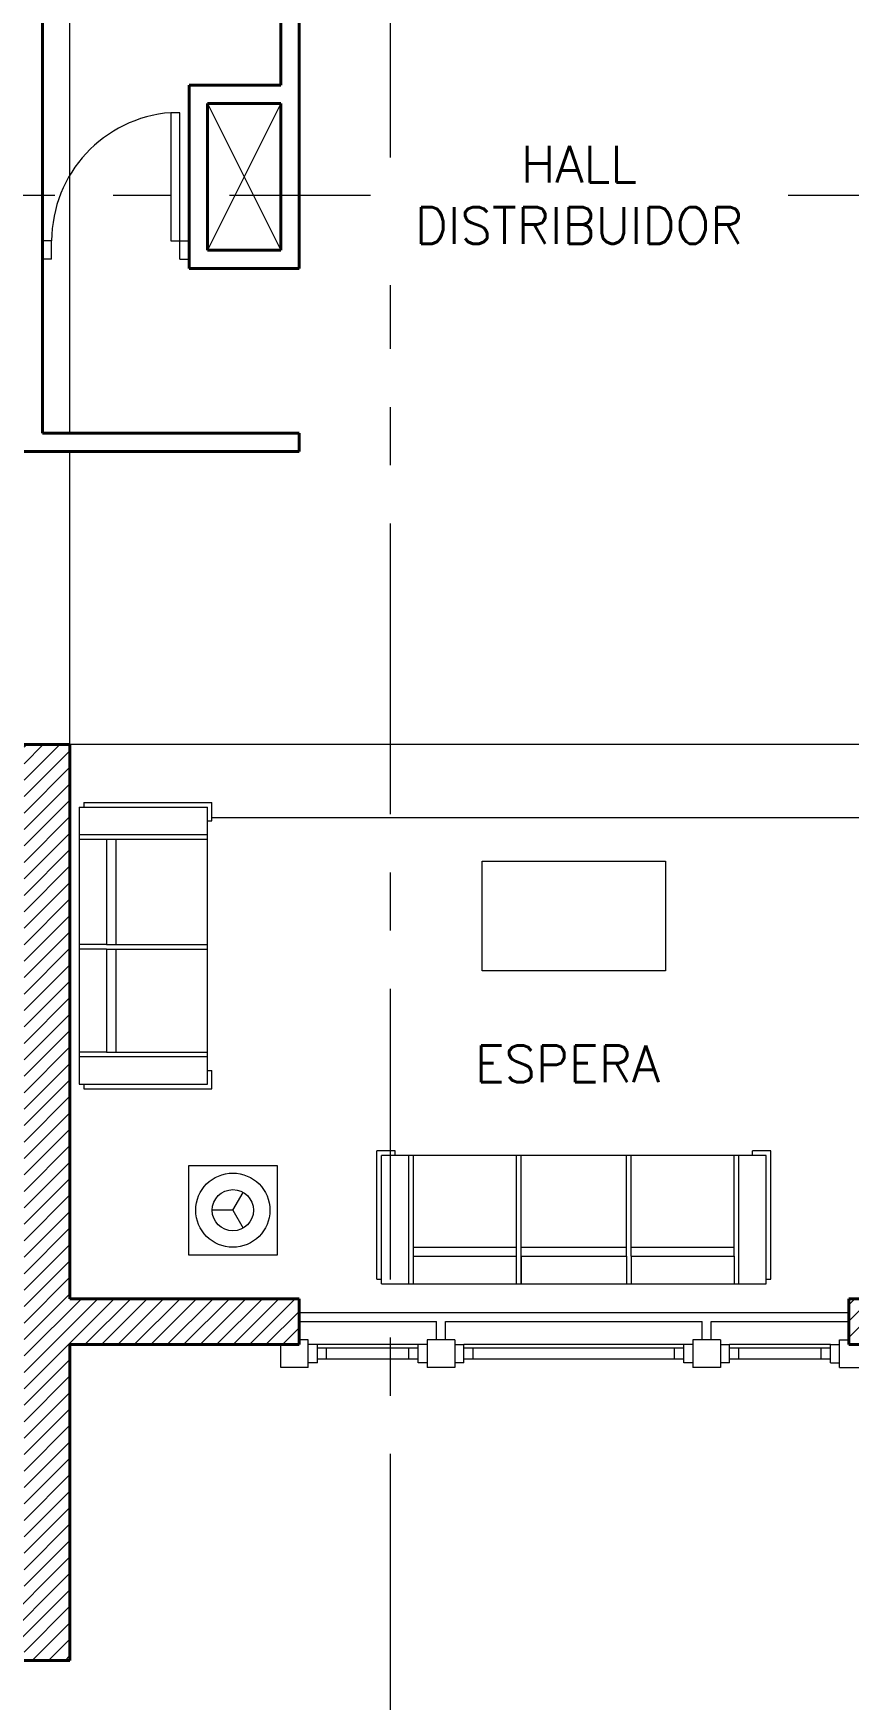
# Model space of a CAD drawing. Extents: x 1018 to 1352, y -109 to 184.
# Drawn here: x 1274.82 to 1279.27, y 113.85 to 122.95 of the extents above; entities that cross this region are included whole.
import ezdxf

# ---------------------------------------------------------------- set-up
doc = ezdxf.new("R2010")
doc.units = 0
doc.header["$LTSCALE"] = 0.5
doc.linetypes.add('CENTER', pattern=[50.8, 31.75, -6.35, 6.35, -6.35])
doc.layers.get('0').update_dxf_attribs({"linetype": 'CONTINUOUS'})
for name, color, linetype, lineweight in [('Carpintería', 55, 'CONTINUOUS', 20), ('Detalles 01', 8, 'CONTINUOUS', 9), ('Equipamiento movil', 33, 'CONTINUOUS', 9), ('Muros corte', 7, 'CONTINUOUS', 40), ('Punta 01', 6, 'CONTINUOUS', 9), ('Punta 02', 11, 'CONTINUOUS', 20), ('Tratamiento pisos', 251, 'CONTINUOUS', 9)]:
    doc.layers.add(name, color=color, linetype=linetype, lineweight=lineweight)
doc.styles.add('Texto 2 mm', font='simplex.shx', dxfattribs={"height": 0.2})

# ---------------------------------------------------------------- blocks, each defined once
blk = doc.blocks.new('Velador planta')
for q in [(-4.33, 2.5), (4.33, 2.5), (0, -5)]:
    blk.add_line((0, 0), q)
for radius in [9, 5]:
    blk.add_circle((0, 0), radius)

msp = doc.modelspace()

# ---------------------------------------------------------------- hatches: boundary and pattern name
at = {"layer": 'Detalles 01'}
h = msp.add_hatch(dxfattribs=at)
h.set_pattern_fill('ANSI31,_O', color=256, scale=0.02)
h.set_pattern_definition([(45, (54.626424, 1.85935), (-0.0449012806, 0.0449012806), [])])
h.paths.add_polyline_path([(1276.2721, 116.0395), (1275.0221, 116.0395), (1275.0221, 119.0645), (1274.7721, 119.0645), (1274.7721, 114.3895), (1273.7221, 114.3895), (1273.7221, 114.1395), (1274.7721, 114.1395), (1274.7721, 114.0645), (1275.0221, 114.0645), (1275.0221, 115.7895), (1276.2721, 115.7895)])
h.paths.add_polyline_path([(1280.7721, 119.0645), (1280.5221, 119.0645), (1280.5221, 116.0395), (1279.2721, 116.0395), (1279.2721, 115.7895), (1280.5221, 115.7895), (1280.5221, 114.0645), (1280.7721, 114.0645), (1280.7721, 114.1395), (1281.8221, 114.1395), (1281.8221, 114.3895), (1280.7721, 114.3895)])

# ---------------------------------------------------------------- linework, layer by layer
at = {"layer": 'Carpintería'}
for p, q in [((1275.6221, 122.5145), (1275.5721, 122.5145)), ((1275.5721, 122.5145), (1275.5721, 121.8145)), ((1275.6221, 121.8145), (1275.6221, 122.5145)), ((1274.9221, 121.8145), (1274.8721, 121.8145)), ((1274.9221, 121.7145), (1274.9221, 121.8145)), ((1275.5721, 121.8145), (1275.6221, 121.8145)), ((1275.6221, 121.7145), (1275.6221, 121.8145)), ((1275.6221, 121.8145), (1275.6721, 121.8145)), ((1274.9221, 121.7145), (1274.8721, 121.7145)), ((1275.6221, 121.7145), (1275.6721, 121.7145)), ((1276.3221, 115.8145), (1276.2721, 115.8145)), ((1276.3221, 115.6645), (1276.3221, 115.8145)), ((1277.1221, 115.8145), (1276.9721, 115.8145)), ((1276.9721, 115.8145), (1276.9721, 115.6645)), ((1277.1221, 115.8145), (1277.1221, 115.6645)), ((1278.5721, 115.8145), (1278.4221, 115.8145)), ((1278.4221, 115.8145), (1278.4221, 115.6645)), ((1278.5721, 115.8145), (1278.5721, 115.6645)), ((1279.2221, 115.6645), (1279.2221, 115.8145)), ((1279.2221, 115.8145), (1279.2721, 115.8145)), ((1276.1721, 115.6645), (1276.1721, 115.7895)), ((1276.3721, 115.7895), (1276.3221, 115.7895)), ((1276.3721, 115.6895), (1276.3721, 115.7895)), ((1276.9221, 115.7695), (1276.3721, 115.7695)), ((1276.4221, 115.7095), (1276.4221, 115.7695)), ((1276.8721, 115.7095), (1276.8721, 115.7695)), ((1276.9221, 115.6895), (1276.9221, 115.7895)), ((1276.9721, 115.7895), (1276.9221, 115.7895)), ((1277.1221, 115.7895), (1277.1721, 115.7895)), ((1277.1721, 115.6895), (1277.1721, 115.7895)), ((1278.3721, 115.7695), (1277.1721, 115.7695)), ((1277.2221, 115.7095), (1277.2221, 115.7695)), ((1278.3221, 115.7095), (1278.3221, 115.7695)), ((1278.4221, 115.7895), (1278.3721, 115.7895)), ((1278.3721, 115.6895), (1278.3721, 115.7895)), ((1278.5721, 115.7895), (1278.6221, 115.7895)), ((1278.6221, 115.6895), (1278.6221, 115.7895)), ((1279.1721, 115.7695), (1278.6221, 115.7695)), ((1278.6721, 115.7095), (1278.6721, 115.7695)), ((1279.1221, 115.7095), (1279.1221, 115.7695)), ((1279.1721, 115.6895), (1279.1721, 115.7895)), ((1279.1721, 115.7895), (1279.2221, 115.7895)), ((1276.3221, 115.6645), (1276.1721, 115.6645)), ((1276.3721, 115.6895), (1276.3221, 115.6895)), ((1276.9221, 115.7095), (1276.3721, 115.7095)), ((1276.9721, 115.6895), (1276.9221, 115.6895)), ((1277.1221, 115.6645), (1276.9721, 115.6645)), ((1277.1721, 115.6895), (1277.1221, 115.6895)), ((1278.3721, 115.7095), (1277.1721, 115.7095)), ((1278.4221, 115.6895), (1278.3721, 115.6895)), ((1278.5721, 115.6645), (1278.4221, 115.6645)), ((1278.6221, 115.6895), (1278.5721, 115.6895)), ((1279.1721, 115.7095), (1278.6221, 115.7095)), ((1279.1721, 115.6895), (1279.2221, 115.6895)), ((1279.2221, 115.6645), (1279.3721, 115.6645))]:
    msp.add_line(p, q, dxfattribs=at)
at = {"layer": 'Detalles 01', "linetype": 'CENTER', "ltscale": 0.1}
for p, q in [((1276.7721, 122.2701), (1276.7721, 131.0645)), ((1268.2721, 122.0645), (1276.6624, 122.0645)), ((1278.9413, 122.0645), (1298.4737, 122.0645)), ((1276.7721, 111.0645), (1276.7721, 121.5734))]:
    msp.add_line(p, q, dxfattribs=at)
at = {"layer": 'Detalles 01'}
for p, q in [((1276.2721, 115.9645), (1279.2721, 115.9645)), ((1276.2721, 115.9145), (1277.0221, 115.9145)), ((1277.0221, 115.8145), (1277.0221, 115.9145)), ((1277.0721, 115.8145), (1277.0721, 115.9145)), ((1277.0721, 115.9145), (1278.4721, 115.9145)), ((1278.4721, 115.8145), (1278.4721, 115.9145)), ((1278.5221, 115.8145), (1278.5221, 115.9145)), ((1278.5221, 115.9145), (1279.2721, 115.9145)), ((1276.9221, 115.7895), (1276.3721, 115.7895)), ((1278.3721, 115.7895), (1277.1721, 115.7895)), ((1279.1721, 115.7895), (1278.6221, 115.7895))]:
    msp.add_line(p, q, dxfattribs=at)
msp.add_arc((1275.6255, 121.813), 0.7035, 94.35932, 179.88288, dxfattribs=at)
at = {"layer": 'Equipamiento movil', "ltscale": 0.009}
for p, q in [((1275.0721, 118.7236), (1275.0721, 117.2111)), ((1275.0721, 118.7236), (1275.7721, 118.7236)), ((1275.0971, 118.7486), (1275.7971, 118.7486)), ((1275.0971, 118.7486), (1275.0971, 118.7236)), ((1275.7721, 117.3611), (1275.7721, 118.7236)), ((1275.7721, 118.5736), (1275.7721, 118.7236)), ((1275.7971, 118.6486), (1275.7971, 118.7486)), ((1275.7721, 118.6486), (1275.7971, 118.6486)), ((1275.0721, 118.5736), (1275.7721, 118.5736)), ((1275.0721, 118.5486), (1275.7721, 118.5486)), ((1275.2221, 118.5486), (1275.2221, 117.9736)), ((1275.2721, 118.5486), (1275.2721, 117.9736)), ((1275.2221, 117.9736), (1275.0721, 117.9736)), ((1275.2221, 117.9486), (1275.0721, 117.9486)), ((1275.2221, 117.9736), (1275.7721, 117.9736)), ((1275.2221, 117.9486), (1275.2221, 117.3861)), ((1275.2221, 117.9486), (1275.7721, 117.9486)), ((1275.2221, 117.9486), (1275.7721, 117.9486)), ((1275.2721, 117.9486), (1275.2721, 117.3861)), ((1275.2221, 117.3861), (1275.0721, 117.3861)), ((1275.0721, 117.3611), (1275.7721, 117.3611)), ((1275.2221, 117.3861), (1275.7721, 117.3861)), ((1275.7721, 117.2111), (1275.7721, 117.3611)), ((1275.7721, 117.2861), (1275.7971, 117.2861)), ((1275.7971, 117.1861), (1275.7971, 117.2861)), ((1275.0721, 117.2111), (1275.7721, 117.2111)), ((1275.0971, 117.2111), (1275.0971, 117.1861)), ((1275.0971, 117.1861), (1275.7971, 117.1861)), ((1276.6971, 116.1465), (1276.6971, 116.8465)), ((1276.7971, 116.8465), (1276.6971, 116.8465)), ((1276.7221, 116.1215), (1276.7221, 116.8215)), ((1276.8721, 116.8215), (1276.7221, 116.8215)), ((1278.6721, 116.8215), (1276.7471, 116.8215)), ((1276.7971, 116.8215), (1276.7971, 116.8465)), ((1276.8721, 116.1215), (1276.8721, 116.8215)), ((1276.8971, 116.1215), (1276.8971, 116.8215)), ((1277.4596, 116.1215), (1277.4596, 116.8215)), ((1277.4846, 116.2715), (1277.4846, 116.8215)), ((1277.4846, 116.1215), (1277.4846, 116.8215)), ((1277.4846, 116.2715), (1277.4846, 116.8215)), ((1278.0596, 116.2715), (1278.0596, 116.8215)), ((1278.0846, 116.2715), (1278.0846, 116.8215)), ((1278.0846, 116.2715), (1278.0846, 116.8215)), ((1278.6471, 116.2715), (1278.6471, 116.8215)), ((1278.6721, 116.1215), (1278.6721, 116.8215)), ((1278.8221, 116.8215), (1278.6721, 116.8215)), ((1278.8471, 116.8465), (1278.7471, 116.8465)), ((1278.7471, 116.8215), (1278.7471, 116.8465)), ((1278.8221, 116.1215), (1278.8221, 116.8215)), ((1278.8471, 116.1465), (1278.8471, 116.8465)), ((1276.8971, 116.3215), (1277.4596, 116.3215)), ((1276.8971, 116.2715), (1277.4596, 116.2715)), ((1277.4846, 116.3215), (1278.0596, 116.3215)), ((1277.4846, 116.2715), (1277.4846, 116.1215)), ((1277.4846, 116.2715), (1277.4846, 116.1215)), ((1277.4846, 116.2715), (1278.0596, 116.2715)), ((1278.0596, 116.2715), (1278.0596, 116.1215)), ((1278.0846, 116.3215), (1278.6471, 116.3215)), ((1278.0846, 116.2715), (1278.6471, 116.2715)), ((1278.0846, 116.2715), (1278.0846, 116.1215)), ((1278.6471, 116.2715), (1278.6471, 116.1215)), ((1276.6971, 116.1465), (1276.7221, 116.1465)), ((1276.7221, 116.1215), (1278.8221, 116.1215)), ((1278.8221, 116.1465), (1278.8471, 116.1465))]:
    msp.add_line(p, q, dxfattribs=at)
at = {"layer": 'Equipamiento movil'}
for p, q in [((1277.2721, 117.8288), (1277.2721, 118.4288)), ((1277.2721, 118.4288), (1278.2721, 118.4288)), ((1278.2721, 118.4288), (1278.2721, 117.8288)), ((1278.2721, 117.8288), (1277.2721, 117.8288)), ((1275.6692, 116.7648), (1275.6692, 116.2788)), ((1276.1552, 116.7648), (1275.6692, 116.7648)), ((1276.1552, 116.2788), (1276.1552, 116.7648)), ((1275.6692, 116.2788), (1276.1552, 116.2788))]:
    msp.add_line(p, q, dxfattribs=at)
at = {"layer": 'Muros corte'}
for p, q in [((1276.1721, 122.6645), (1276.1721, 125.0645)), ((1276.2721, 121.6645), (1276.2721, 125.0645)), ((1274.8721, 120.7645), (1274.8721, 124.6645)), ((1275.6721, 121.6645), (1275.6721, 122.6645)), ((1275.6721, 122.6645), (1276.1721, 122.6645)), ((1275.7721, 121.7645), (1275.7721, 122.5645)), ((1275.7721, 122.5645), (1276.1721, 122.5645)), ((1276.1721, 121.7645), (1276.1721, 122.5645)), ((1275.7721, 121.7645), (1276.1721, 121.7645)), ((1275.6721, 121.6645), (1276.2721, 121.6645)), ((1274.8721, 120.7645), (1276.2721, 120.7645)), ((1276.2721, 120.7645), (1276.2721, 120.6645)), ((1274.7721, 120.6645), (1276.2721, 120.6645)), ((1274.7721, 119.0645), (1275.0221, 119.0645)), ((1275.0221, 116.0395), (1275.0221, 119.0645)), ((1275.0221, 116.0395), (1276.2721, 116.0395)), ((1276.2721, 116.0395), (1276.2721, 115.7895)), ((1279.2721, 115.7895), (1279.2721, 116.0395)), ((1280.5221, 116.0395), (1279.2721, 116.0395)), ((1275.0221, 115.7895), (1276.2721, 115.7895)), ((1275.0221, 114.0645), (1275.0221, 115.7895)), ((1280.5221, 115.7895), (1279.2721, 115.7895)), ((1275.0221, 114.0645), (1274.7721, 114.0645))]:
    msp.add_line(p, q, dxfattribs=at)
at = {"layer": 'Punta 01'}
for p, q in [((1275.7721, 122.5645), (1276.1721, 121.7645)), ((1276.1721, 122.5645), (1275.7721, 121.7645))]:
    msp.add_line(p, q, dxfattribs=at)
at = {"layer": 'Tratamiento pisos'}
for p, q in [((1275.0221, 120.7645), (1275.0221, 124.6645)), ((1275.0221, 119.0645), (1275.0221, 120.6645)), ((1280.5221, 119.0645), (1275.0221, 119.0645)), ((1279.7471, 118.6645), (1275.7971, 118.6645))]:
    msp.add_line(p, q, dxfattribs=at)

# ---------------------------------------------------------------- block references
at = {"layer": 'Equipamiento movil', "xscale": 0.0225, "yscale": 0.0225, "zscale": 0.0225, "rotation": 270}
msp.add_blockref('Velador planta', (1275.911, 116.5228), dxfattribs=at)

# ---------------------------------------------------------------- texts
at = {"layer": 'Punta 02', "char_height": 0.2, "style": 'Texto 2 mm'}
for s, insert, width, attachment_point in [('HALL\\PDISTRIBUIDOR', (1277.7999, 122.3328), 2.1374, 2), ('ESPERA', (1277.2311, 117.4216), 1.0557, 1)]:
    msp.add_mtext(s, dxfattribs=dict(at, insert=insert, width=width, attachment_point=attachment_point))

doc.saveas('drawing.dxf')
